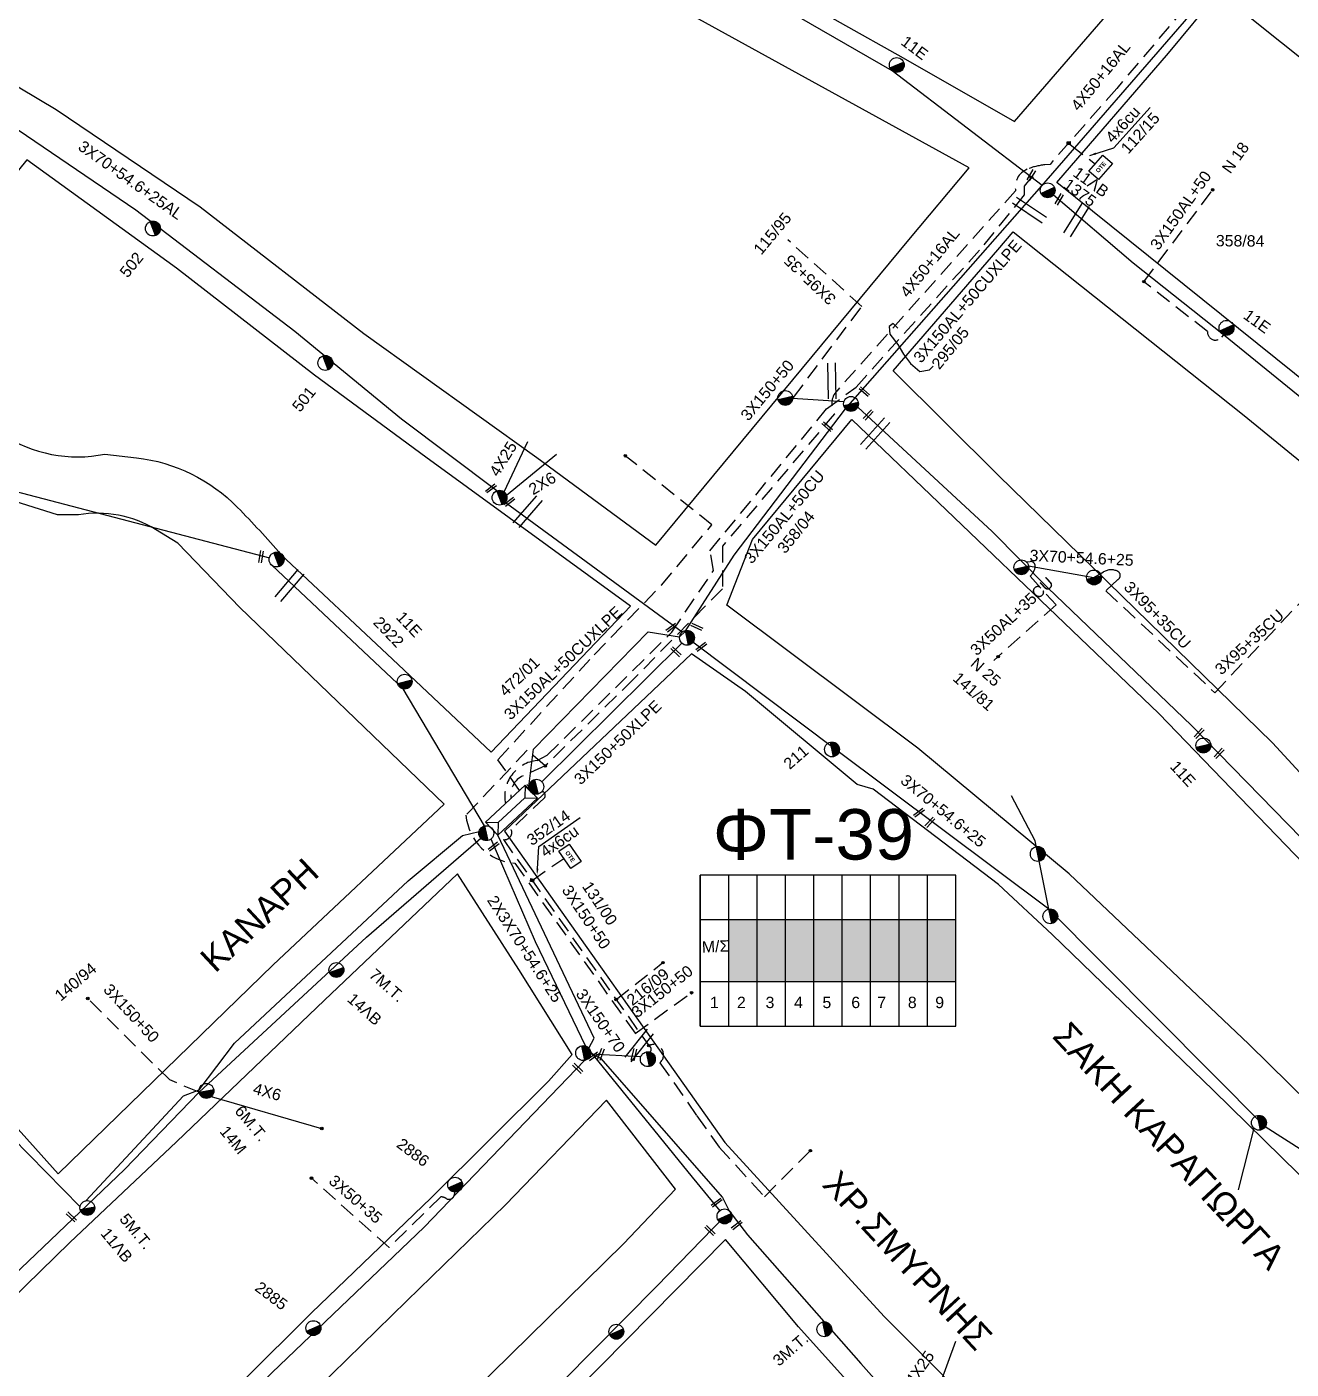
# Model space of a CAD drawing. Header units: millimetres. Extents: x 408 to 3042, y 742 to 1820.
# Drawn here: x 1095.6 to 1296, y 936.1 to 1148.9 of the extents above; entities that cross this region are included whole.
import ezdxf
from ezdxf import colors
from ezdxf.entities.mleader import LeaderData, LeaderLine
from ezdxf.enums import TextEntityAlignment as Align
from ezdxf.math import Vec2, Vec3

# ---------------------------------------------------------------- set-up
doc = ezdxf.new("R2010")
doc.units = ezdxf.units.MM
doc.linetypes.add('DASHED', pattern=[19.05, 12.7, -6.35])
for name, color, linetype in [('Pillar OTE', 7, 'Continuous'), ('Άγνωστα', 7, 'Continuous'), ('Ασφαλειοκιβώτια Χ.Τ 9 αναχωρήσεων', 7, 'Continuous'), ('Γυμνά εναέρια ΧΤ  4Χ50+16 AL', 7, 'Continuous'), ('Γυμνά εναέρια ΧΤ και ΦΟΠ (3Φ)   4x50+16AL', 7, 'Continuous'), ('Επιγραφές - Σχήματα', 7, 'Continuous'), ('Καλώδια ΧΤ   3x150AL+50CU', 7, 'DASHED'), ('Καλώδια ΧΤ   3x95+35 CU', 7, 'DASHED'), ('Μηχανική τομή', 7, 'Continuous'), ('Στύλος ΦΜ', 7, 'Continuous'), ('Στύλος ΦΜ @ 1', 7, 'Continuous'), ('Συνδέσεις', 7, 'Continuous'), ('Συνεστραμμένα ΧΤ   3x70+54.6+25 AL', 7, 'SYN_LINE'), ('Συνεστραμμένα ΧΤ   4x120+25 AL', 7, 'SYN_LINE'), ('Τομή', 7, 'Continuous'), ('Υποσταθμός εναέριος 2 στύλων', 7, 'Continuous'), ('Υποσταθμός πόλεως', 7, 'Continuous'), ('Υπόβαθρο ΔΕΗ', 7, 'Continuous'), ('Υπόγεια καλώδια Παροχών ΧΤ   4x25', 7, 'DASHED'), ('Υπόγεια καλώδια Παροχών ΧΤ   4x50AL', 7, 'DASHED'), ('Υπόγεια καλώδια Παροχών ΧΤ   4x6', 7, 'DASHED')]:
    doc.layers.add(name, color=color, linetype=linetype)
doc.styles.add('arial', font='arial.ttf')
doc.styles.get("Standard").update_dxf_attribs({"font": 'arial.ttf'})
doc.linetypes.add('SYN_LINE', pattern='A,0.5,-0.0001,["/\\/\\/\\/",Standard,S=0.1,R=0,X=0,Y=-0.05],-0.25', length=0.7501)
doc.dimstyles.new('ISO-25', dxfattribs={"dimtxt": 2.5, "dimasz": 2.5, "dimexe": 1.25, "dimexo": 0.625, "dimtad": 1, "dimtxsty": 'Standard', "dimcen": 2.5, "dimadec": 0, "dimazin": 0, "dimtfac": 1, "dimtmove": 0, "dimatfit": 3, "dimfxl": 1, "dimarcsym": 0})

# ---------------------------------------------------------------- blocks, each defined once
blk = doc.blocks.new('ΤΟΜΗ')
at = {"layer": 'Τομή', "ltscale": 40}
for p, q in [((-5.68, 0), (5.68, 0)), ((5.68, -2.33), (-5.68, -2.33))]:
    blk.add_line(p, q, dxfattribs=at)
blk = doc.blocks.new('ΜΗΧΑΝΙΚΗ ΤΟΜΗ')
at = {"layer": 'Μηχανική τομή', "ltscale": 40}
for p, q in [((-1.89, 0.78), (1.89, 0.78)), ((1.89, 0), (-1.89, 0))]:
    blk.add_line(p, q, dxfattribs=at)
blk = doc.blocks.new('ΥΠΑΡΧΩΝ ΤΣΙΜΕΝΤΕΝΙΟΣ ΣΤΥΛΟΣ')
at = {"layer": 'Στύλος ΦΜ'}
blk.add_hatch(color=7, dxfattribs=at).paths.add_polyline_path([(-1.29, -2.28, 0.574793), (2.62, 0, 0.268822), (1.3, 2.27)])
at = {"layer": 'Στύλος ΦΜ', "color": 7}
blk.add_line((-1.29, -2.28), (1.3, 2.27), dxfattribs=at)
blk.add_circle((0, 0), 2.62, dxfattribs=at)
at = {"layer": 'Στύλος ΦΜ', "flags": 4}
for tag, p in [('ΑΡΙΘΜΟΣ', (-4.68, 8.05)), ('ΤΥΠΟΣ', (-4.91, 3.03))]:
    blk.add_attdef(tag, p, '', height=4, dxfattribs=at)
blk = doc.blocks.new('ΥΠΟΣΤΑΘΜΟΣ ΕΝΑΕΡΙΟΣ ΕΠΙ 2 ΣΤΥΛΩΝ')
at = {"layer": 'Υποσταθμός εναέριος 2 στύλων', "linetype": 'Continuous'}
for points in [[(-11.97, -2.11, 0.574793), (-8.45, -0.07, 0.268822), (-9.64, 1.98)], [(9.68, -2.15, 0.574793), (13.19, -0.1, 0.268822), (12.01, 1.95)]]:
    blk.add_hatch(color=256, dxfattribs=at).paths.add_polyline_path(points)
for p, q in [((-11.97, -2.11), (-9.64, 1.98)), ((9.68, -2.15), (12.01, 1.95))]:
    blk.add_line(p, q, dxfattribs=at)
for centre in [(-10.81, -0.07), (10.84, -0.1)]:
    blk.add_circle(centre, 2.36, dxfattribs=at)
at = {"layer": 'Υποσταθμός πόλεως', "linetype": 'Continuous', "ltscale": 40}
blk.add_lwpolyline([(-8.57, 2.82), (8.57, 2.82), (8.57, -2.82), (-8.57, -2.82)], close=True, dxfattribs=at)
for points in [[(-5.75, 0), (-8.57, 2.82)], [(-8.57, -2.82), (-5.75, 0)], [(-5.75, 0), (5.75, 0)], [(5.75, 0), (8.57, 2.82)], [(8.57, -2.82), (5.75, 0)]]:
    blk.add_lwpolyline(points, dxfattribs=at)
at = {"layer": 'Υποσταθμός εναέριος 2 στύλων', "ltscale": 40, "flags": 1}
for tag, p in [('ΜΕΤΑΣΧΗΜΑΤΙΣΜΟΣ', (14.09, 2.51)), ('ΙΣΧΥΣ', (14.07, -0.28)), ('ΑΡΙΘΜΟΣ', (14.19, -3))]:
    blk.add_attdef(tag, p, '', height=1.8, dxfattribs=at)
blk = doc.blocks.new('ΑΣΦΑΛΕΙΟΚΙΒΩΤΙΟ ΥΠΟΣΤΑΘΜΟΥ 9 ΑΝΑΧΩΡΗΣΕΩΝ')
at = {"layer": 'Ασφαλειοκιβώτια Χ.Τ 9 αναχωρήσεων', "ltscale": 40}
for p, q in [((-23.8, 40.36), (24.02, 40.36)), ((-9.72, 40.36), (-9.72, -40.64)), ((9.94, 40.36), (9.94, -40.64)), ((-23.8, 31.36), (24.02, 31.36)), ((-23.8, 22.36), (24.02, 22.36)), ((-23.8, 13.36), (24.02, 13.36)), ((-23.8, 4.36), (24.02, 4.36)), ((-23.8, -4.64), (24.02, -4.64)), ((-23.8, -13.64), (24.02, -13.64)), ((-23.8, -22.64), (24.02, -22.64)), ((-23.8, -31.64), (24.02, -31.64))]:
    blk.add_line(p, q, dxfattribs=at)
at = {"layer": 'Ασφαλειοκιβώτια Χ.Τ 9 αναχωρήσεων'}
blk.add_lwpolyline([(-23.8, -40.64), (24.02, -40.64), (24.02, 40.36), (-23.8, 40.36)], close=True, dxfattribs=at)
for s, p in [('1', (-18.12, 37.3)), ('2', (-18.12, 28.73)), ('3', (-18.12, 19.66)), ('4', (-18.12, 10.64)), ('5', (-18.12, 1.63)), ('6', (-18.12, -7.51)), ('7', (-18.12, -15.75)), ('8', (-18.12, -25.44)), ('9', (-18.12, -34.13))]:
    blk.add_text(s, height=3.6, rotation=270, dxfattribs=at).set_placement(p)
at = {"layer": 'Ασφαλειοκιβώτια Χ.Τ 9 αναχωρήσεων', "ltscale": 40}
for tag, height, p in [('ΟΝΟΜΑ', 5, (-0.16, 44.31)), ('ΚΕΙΜΕΝΟ 1', 2, (17.06, 35.59)), ('ΚΕΙΜΕΝΟ 2', 2, (17.06, 26.88)), ('ΚΕΙΜΕΝΟ 3', 2, (17.06, 17.69)), ('ΚΕΙΜΕΝΟ 4', 2, (17.06, 8.71)), ('ΚΕΙΜΕΝΟ 5', 2, (17.06, -0.13)), ('ΚΕΙΜΕΝΟ 6', 2, (17.06, -9.05)), ('ΚΕΙΜΕΝΟ 7', 2, (17.06, -18.13)), ('ΚΕΙΜΕΝΟ 8', 2, (17.06, -26.85)), ('ΚΕΙΜΕΝΟ 9', 2, (17.06, -35.99)), ('ΣΧ', 2, (-0.1, -42.64))]:
    blk.add_attdef(tag, text='', height=height, dxfattribs=at).set_placement(p, align=Align.MIDDLE_CENTER)
blk = doc.blocks.new('_ΣΥΝΔΕΣΗ')
at = {"layer": 'Συνδέσεις', "linetype": 'SYN_LINE', "ltscale": 40}
blk.add_hatch(color=256, dxfattribs=at).paths.add_polyline_path([(0.5, -0.01, 1), (-0.5, -0.01, 1)])
at = {"layer": 'Συνδέσεις'}
blk.add_circle((0, -0.01), 0.5, dxfattribs=at)
blk = doc.blocks.new('PILLAR ΟΤΕ')
at = {"layer": 'Pillar OTE', "ltscale": 40}
blk.add_lwpolyline([(-3.31, 2.02), (3.39, 2.02), (3.39, -1.99), (-3.31, -1.99)], close=True, dxfattribs=at)
at = {"layer": 'Pillar OTE', "insert": (-1.81, 0.71), "char_height": 1.3575, "width": 109.961, "attachment_point": 1}
blk.add_mtext('{\\fArial|b1|i0|c161|p34;OTE}', dxfattribs=at)
blk = doc.blocks.new('TSONTA XT1')
at = {"ltscale": 40}
h = blk.add_hatch(color=256, dxfattribs=at)
h.dxf.hatch_style = 1
h.paths.add_polyline_path([(595.96, 2487.66), (597.07, 2488.77), (595.96, 2489.87), (594.85, 2488.77)])
blk.add_lwpolyline([(594.85, 2488.77), (595.96, 2489.87), (597.07, 2488.77), (595.96, 2487.66)], close=True, dxfattribs=at)

msp = doc.modelspace()

# ---------------------------------------------------------------- hatches: boundary and pattern name
at = {"layer": 'Ασφαλειοκιβώτια Χ.Τ 9 αναχωρήσεων', "ltscale": 40}
for color, points in [(2, [(1211.33, 1007.39), (1206.83, 1007.39), (1206.83, 997.57), (1211.33, 997.57)]), (173, [(1215.83, 1007.39), (1211.33, 1007.39), (1211.33, 997.57), (1215.83, 997.57)]), (6, [(1220.33, 1007.39), (1215.83, 1007.39), (1215.83, 997.57), (1220.33, 997.57)]), (27, [(1220.33, 997.57), (1224.83, 997.57), (1224.83, 1007.39), (1220.33, 1007.39)]), (85, [(1229.33, 1007.39), (1224.83, 1007.39), (1224.83, 997.57), (1229.33, 997.57)]), (151, [(1233.83, 1007.39), (1229.33, 1007.39), (1229.33, 997.57), (1233.83, 997.57)]), (62, [(1238.33, 1007.39), (1233.83, 1007.39), (1233.83, 997.57), (1238.33, 997.57)]), (30, [(1242.83, 1007.39), (1238.33, 1007.39), (1238.33, 997.57), (1242.83, 997.57)])]:
    msp.add_hatch(color=color, dxfattribs=at).paths.add_polyline_path(points)

# ---------------------------------------------------------------- linework, layer by layer
at = {"layer": 'Άγνωστα', "color": 2, "linetype": 'DASHED', "ltscale": 0.2}
for points in [[(1286.53, 1160.63), (1268.34, 1139.19), (1257.77, 1127.14), (1256.92, 1127.06, 0.076168), (1254.12, 1126.36, 0.355659), (1252.31, 1122.95), (1223.95, 1091.2, 0.323937), (1223.58, 1087.56), (1205.83, 1066.58), (1205.83, 1059.84), (1191.74, 1045.52), (1177.76, 1031.76), (1174.25, 1030.2, 0.347027), (1172.34, 1026.6, 0.833066)], [(1177.76, 1031.76), (1174.91, 1034.25), (1165.19, 1023.94, 0.366127), (1172.93, 1016.33), (1192.01, 989.35), (1200.95, 995.8)]]:
    msp.add_lwpolyline(points, format="xyb", dxfattribs=at)
at = {"layer": 'Άγνωστα', "color": 151, "linetype": 'DASHED', "ltscale": 0.2}
msp.add_lwpolyline([(1285.28, 1100.13), (1284.96, 1099.74, -0.736467), (1282.73, 1100.64), (1272.65, 1108.53), (1283.54, 1123.1)], format="xyb", dxfattribs=at)
at = {"layer": 'Άγνωστα', "color": 27, "linetype": 'DASHED', "ltscale": 0.2}
msp.add_lwpolyline([(1217.09, 1090.17), (1227.94, 1104.62), (1216.22, 1115.16)], dxfattribs=at)
at = {"layer": 'Άγνωστα', "color": 27}
msp.add_lwpolyline([(1225.1, 1089.51), (1216.97, 1090.03), (1217.09, 1090.17)], dxfattribs=at)
at = {"layer": 'Άγνωστα', "color": 30}
msp.add_lwpolyline([(1199.44, 1052.96), (1171.42, 1073.55)], dxfattribs=at)
at = {"layer": 'Άγνωστα', "color": 6, "linetype": 'DASHED', "ltscale": 0.2}
for points in [[(1254.02, 1064.1), (1254.6, 1064.17, -0.512168), (1255.42, 1063.27, -0.148559), (1254.62, 1061.83), (1258.72, 1057.28), (1248.88, 1048.49)], [(1163.39, 964.19), (1163.38, 963.9, -0.565462), (1162.08, 963.16, 0.08994), (1161.21, 963.46), (1153, 955.38), (1140.71, 966.39)]]:
    msp.add_lwpolyline(points, format="xyb", dxfattribs=at)
at = {"layer": 'Άγνωστα', "color": 6}
for points in [[(1254.37, 1063.5), (1264.73, 1061.64)], [(1184.66, 987), (1185.49, 988.57), (1170.23, 1020.8)], [(1206.79, 961.45), (1206.88, 961.27), (1209.82, 957.41), (1227.79, 937), (1236.64, 927.03)]]:
    msp.add_lwpolyline(points, dxfattribs=at)
at = {"layer": 'Άγνωστα', "color": 30, "linetype": 'DASHED', "ltscale": 0.2}
for points in [[(1177.28, 1027.73, -0.473635), (1177.68, 1026.75), (1172.35, 1021.69, -0.599275), (1171.12, 1020.08), (1171.12, 1020.08), (1194.16, 987.42, -0.50608), (1194.39, 986.37)], [(1194.16, 987.42, -0.872459), (1195.94, 984.69), (1201.81, 976.27), (1205.32, 971.31), (1212.52, 963.46), (1219.91, 970.9)]]:
    msp.add_lwpolyline(points, format="xyb", dxfattribs=at)
at = {"layer": 'Άγνωστα', "color": 151}
for points in [[(1169.15, 1020.18), (1176.18, 1003.9), (1184.15, 987.35), (1184.65, 986.73)], [(1114.01, 869.42), (1135.58, 891.11), (1162.17, 916.13), (1180.52, 934.21), (1195.43, 949.27), (1206.17, 960.33)]]:
    msp.add_lwpolyline(points, dxfattribs=at)
at = {"layer": 'Άγνωστα', "color": 30, "linetype": 'DASHED', "ltscale": 0.2}
msp.add_lwpolyline([(1189, 994.73), (1196.41, 1000.57)], dxfattribs=at)
at = {"layer": 'Άγνωστα', "color": 62, "linetype": 'DASHED', "ltscale": 0.2}
msp.add_lwpolyline([(1122.89, 980.02), (1118.23, 981.97), (1105.22, 994.89)], dxfattribs=at)
at = {"layer": 'Γυμνά εναέρια ΧΤ  4Χ50+16 AL', "color": 27, "linetype": 'Continuous', "ltscale": 20}
msp.add_lwpolyline([(1199.92, 1053.06), (1207.72, 1065.17), (1207.72, 1065.17), (1225.36, 1088.36), (1225.36, 1088.36), (1256.45, 1123.71), (1279.75, 1150.59), (1287.6, 1159.52)], dxfattribs=at)
at = {"layer": 'Γυμνά εναέρια ΧΤ και ΦΟΠ (3Φ)   4x50+16AL', "color": 85, "ltscale": 40}
msp.add_lwpolyline([(1256.51, 1123.79), (1232.77, 1141.96), (1201.25, 1160.15), (1170.48, 1176.05)], dxfattribs=at)
at = {"layer": 'Γυμνά εναέρια ΧΤ και ΦΟΠ (3Φ)   4x50+16AL', "color": 173, "ltscale": 40}
msp.add_lwpolyline([(1042.87, 1026.94), (1065.38, 1002.79), (1087.84, 978.32), (1104.02, 961.85)], dxfattribs=at)
at = {"layer": 'Επιγραφές - Σχήματα', "linetype": 'Continuous', "ltscale": 20}
msp.add_lwpolyline([(1233.66, 1101.16), (1232.92, 1101.89), (1232.26, 1101.45), (1232.4, 1100.2), (1233.66, 1098.59), (1234.54, 1097.04), (1235.64, 1095.57), (1237.11, 1094.32), (1238.66, 1094.54), (1239.25, 1095.13)], dxfattribs=at)
at = {"layer": 'Καλώδια ΧΤ   3x150AL+50CU', "color": 62, "ltscale": 0.2}
msp.add_lwpolyline([(1171.45, 1025.78, -0.442473), (1176.47, 1032.63), (1178.06, 1033.45), (1197.82, 1052.98), (1204.42, 1062.72), (1203.86, 1065.89), (1222.36, 1088.36), (1227.02, 1091.84), (1247.34, 1114.38), (1253.74, 1122.32), (1253.74, 1123.66), (1254.83, 1125.08)], format="xyb", dxfattribs=at)
at = {"layer": 'Καλώδια ΧΤ   3x150AL+50CU', "color": 27, "ltscale": 0.2}
msp.add_lwpolyline([(1173.7, 1027.87), (1170.25, 1032.73), (1185.53, 1049.4), (1196.17, 1060.43), (1204.18, 1070.01), (1190.44, 1080.93)], dxfattribs=at)
at = {"layer": 'Καλώδια ΧΤ   3x95+35 CU', "color": 6, "ltscale": 0.2}
msp.add_lwpolyline([(1264.73, 1061.64), (1266.26, 1062.53, -0.253654), (1268.5, 1062.61, -0.618103), (1268.5, 1061.31), (1266.63, 1059.52), (1283.88, 1043.37)], format="xyb", dxfattribs=at)
msp.add_lwpolyline([(1283.88, 1043.37), (1298.94, 1059.27)], dxfattribs=at)
at = {"layer": 'Συνεστραμμένα ΧΤ   3x70+54.6+25 AL', "color": 6, "ltscale": 20}
msp.add_lwpolyline([(1170.08, 1075.39), (1154.95, 1086.73), (1138.07, 1100.64), (1112.87, 1119.88), (1087.4, 1137.16), (1053.33, 1155.68), (1046.05, 1158.39), (1041.77, 1160.5)], dxfattribs=at)
at = {"layer": 'Συνεστραμμένα ΧΤ   3x70+54.6+25 AL', "color": 6, "linetype": 'SYN_LINE', "ltscale": 20}
for points in [[(1338.34, 983.77), (1308.5, 1009.16), (1280.21, 1038.19), (1257.41, 1060.01), (1248.6, 1068.95), (1227.28, 1088.64)], [(1185.16, 986.12), (1186.5, 985.42), (1205.84, 963.35), (1206.79, 961.45)], [(1093.27, 895.06), (1134.48, 935.57), (1158.54, 958.64), (1184, 985.08), (1184, 985.08)]]:
    msp.add_lwpolyline(points, dxfattribs=at)
at = {"layer": 'Συνεστραμμένα ΧΤ   3x70+54.6+25 AL', "color": 6, "linetype": 'SYN_LINE', "ltscale": 10}
for points in [[(1171.25, 1075.21), (1175.02, 1083.2)], [(1171.61, 1074.71), (1179.55, 1081.2)], [(1184.94, 986.13), (1192.91, 985.67)]]:
    msp.add_lwpolyline(points, dxfattribs=at)
at = {"layer": 'Συνεστραμμένα ΧΤ   3x70+54.6+25 AL', "color": 1, "linetype": 'SYN_LINE', "ltscale": 20}
msp.add_lwpolyline([(1059.52, 1053.72), (1091.44, 1075.91), (1134.03, 1064.78)], dxfattribs=at)
at = {"layer": 'Συνεστραμμένα ΧΤ   3x70+54.6+25 AL', "color": 154, "linetype": 'SYN_LINE', "ltscale": 20}
msp.add_lwpolyline([(1168.14, 1022.24), (1155.22, 1043.97), (1134.43, 1063.57)], dxfattribs=at)
at = {"layer": 'Συνεστραμμένα ΧΤ   3x70+54.6+25 AL', "color": 27, "linetype": 'SYN_LINE', "ltscale": 20}
msp.add_lwpolyline([(1175.17, 1028.48), (1175.92, 1034.41), (1194.08, 1053.02), (1199.05, 1052.25), (1199.92, 1053.06)], dxfattribs=at)
at = {"layer": 'Συνεστραμμένα ΧΤ   3x70+54.6+25 AL', "color": 30, "linetype": 'SYN_LINE', "ltscale": 20}
for points in [[(1177.22, 1029.24), (1199.38, 1051.24)], [(1336.22, 930.56), (1318.88, 957.32), (1291.87, 974.54), (1257.58, 1009.06), (1223.76, 1034.38), (1201.16, 1051.36)]]:
    msp.add_lwpolyline(points, dxfattribs=at)
at = {"layer": 'Συνεστραμμένα ΧΤ   3x70+54.6+25 AL', "color": 30, "linetype": 'SYN_LINE', "ltscale": 10}
msp.add_lwpolyline([(1257.58, 1009.06), (1255.42, 1019.86), (1251.66, 1027.04)], dxfattribs=at)
at = {"layer": 'Συνεστραμμένα ΧΤ   3x70+54.6+25 AL', "color": 62, "linetype": 'SYN_LINE', "ltscale": 20}
for points in [[(1065.73, 925.4), (1089.91, 947.62), (1111.09, 967.77), (1122.89, 980.02), (1149.42, 1004.6), (1167.55, 1020.29)], [(1124.81, 979.33), (1142.31, 974.28)]]:
    msp.add_lwpolyline(points, dxfattribs=at)
at = {"layer": 'Συνεστραμμένα ΧΤ   3x70+54.6+25 AL', "color": 173, "linetype": 'SYN_LINE', "ltscale": 20}
msp.add_lwpolyline([(1104.96, 962.82), (1120.44, 979.45), (1122.89, 980.41), (1128.49, 987.82), (1156.05, 1013.55), (1164.64, 1020.74), (1167.26, 1021.35)], dxfattribs=at)
at = {"layer": 'Συνεστραμμένα ΧΤ   3x70+54.6+25 AL', "color": 151, "linetype": 'SYN_LINE', "ltscale": 20}
msp.add_lwpolyline([(1184.65, 986.73), (1201.03, 966.58), (1205.42, 961.24)], dxfattribs=at)
at = {"layer": 'Συνεστραμμένα ΧΤ   3x70+54.6+25 AL', "color": 30, "linetype": 'SYN_LINE', "ltscale": 12}
msp.add_lwpolyline([(1290.05, 974.33), (1287.6, 964.57)], dxfattribs=at)
at = {"layer": 'Συνεστραμμένα ΧΤ   3x70+54.6+25 AL', "color": 62, "linetype": 'SYN_LINE', "ltscale": 15}
msp.add_lwpolyline([(1237.76, 926.65), (1242.83, 940.54)], dxfattribs=at)
at = {"layer": 'Συνεστραμμένα ΧΤ   4x120+25 AL', "color": 151, "linetype": 'SYN_LINE', "ltscale": 20}
msp.add_lwpolyline([(1398.11, 999.38), (1392.54, 1004.39), (1371.3, 1029.82), (1315.13, 1075.86), (1285.28, 1100.13), (1270.95, 1111.5), (1258.3, 1122.26)], dxfattribs=at)
at = {"layer": 'Υπόβαθρο ΔΕΗ'}
for points in [[(1252.11, 1133.95), (1275.46, 1160.87), (1236.41, 1183.37), (1179.88, 1214.72), (1151.92, 1230.05), (1120.55, 1248.58), (1099.19, 1219.32), (1146.98, 1192.49), (1204.53, 1160.9), (1234.49, 1144.04), (1252.11, 1133.95)], [(1244.94, 1126.59), (1169.8, 1167.98), (1093.3, 1211.29), (1057.41, 1161.42), (1100.25, 1135.86), (1123.04, 1120.43), (1149, 1100.33), (1176.43, 1080.68), (1195.28, 1066.77), (1235.37, 1115.15), (1244.94, 1126.59)], [(1258.82, 1124.29), (1276.57, 1144.78), (1284.53, 1154.44), (1334.44, 1114.54), (1394.71, 1067.05), (1423.5, 1043.05), (1397.49, 1009.76), (1369.41, 1034.31), (1313.74, 1080.14), (1258.82, 1124.29)], [(1267.87, 1129.76), (1273.66, 1136.13)], [(1232.92, 1094.42), (1249.52, 1113.59), (1251.91, 1116.43), (1288.53, 1087.31), (1341.86, 1043.77), (1368.89, 1021.46), (1391.21, 1002.06), (1365.86, 969.66), (1330.35, 997.49), (1312.81, 1013.99), (1293.02, 1035.42), (1249.53, 1077.86), (1232.92, 1094.42)], [(1342.57, 936.21), (1324.41, 954.14), (1311.45, 965.81), (1289.28, 987.63), (1260.8, 1014.63), (1236.84, 1034.57), (1206.53, 1057.27), (1210.6, 1067.68), (1226.33, 1086.7), (1274.99, 1040.07), (1302.28, 1011.78), (1306.64, 1007.04), (1322.62, 993.09), (1338.33, 980.83), (1358.23, 965.33), (1364.31, 960.38), (1342.57, 936.21)], [(1095.88, 900.51), (1119.14, 923.61), (1140.7, 945.02), (1159.7, 963.26), (1178.27, 981.8), (1182, 986.01), (1173.57, 999.47), (1163.86, 1014.65), (1142.78, 994.6), (1119.3, 972.15), (1102.42, 956.2), (1088.34, 942.5), (1083.4, 937.65), (1082.13, 937.38), (1073.36, 928.49), (1095.88, 900.51), (1095.88, 900.51), (1095.88, 900.51)], [(1101.36, 893.42), (1112.19, 880.49), (1137.74, 905.09), (1169.28, 935.48), (1190.16, 955.99), (1198.38, 964.67), (1187.45, 978.74), (1171.45, 962.19), (1155.82, 946.96), (1127.27, 919.03), (1110, 902.21), (1101.36, 893.42)], [(1233.51, 925.5), (1217.9, 942.85), (1206.31, 956.68), (1178.76, 928.74), (1158.38, 908.77), (1136.66, 888.54), (1119.45, 871.86), (1143.99, 843.12), (1190.22, 882.83), (1229.54, 921.64), (1233.51, 925.5)]]:
    msp.add_lwpolyline(points, dxfattribs=at)
for points in [[(1169.17, 1033.93), (1191.26, 1057.11), (1158.82, 1080.7), (1141.2, 1093.73), (1119.31, 1110.67), (1095.57, 1127.88), (1071.85, 1098.48), (1085.61, 1089.3), (1086.5, 1087.88), (1091.71, 1084.38, 0.201497), (1107.94, 1081.2), (1112.96, 1080.62, -0.17151), (1129, 1072.74, -0.015537), (1135.87, 1065.28), (1153.53, 1048.67), (1169.17, 1033.93)], [(1100.57, 967.1), (1134.62, 1000.23), (1161.75, 1025.69), (1129.36, 1056.87), (1119.53, 1067.1), (1115.97, 1069.26, 0.181788), (1103.8, 1071.57), (1100.42, 1071.57), (1091.89, 1074.25), (1058.92, 1041.35), (1043.86, 1027.44), (1073.54, 997.15), (1096.97, 971.08), (1100.57, 967.1)], [(1295.34, 883.06), (1330.81, 922.77), (1336.16, 928.84), (1315.99, 948.58), (1283.62, 980.35), (1258.08, 1005.03), (1249.61, 1012.97), (1229.75, 1028.08), (1227.21, 1028.81), (1209.51, 1043.58), (1200.92, 1049.53), (1171.29, 1021.4), (1206.21, 972.03), (1206.21, 972.03), (1231.46, 944.48), (1269.1, 906.71), (1293.27, 884.23), (1294.72, 882.95, 0.487375), (1295.34, 883.06, -0.398431)]]:
    msp.add_lwpolyline(points, format="xyb", dxfattribs=at)
at = {"layer": 'Υπόγεια καλώδια Παροχών ΧΤ   4x6', "color": 2, "linetype": 'DASHED', "ltscale": 0.2}
msp.add_lwpolyline([(1260.98, 1130.28), (1264.99, 1127.18)], dxfattribs=at)
at = {"layer": 'Υπόγεια καλώδια Παροχών ΧΤ   4x6', "color": 30, "linetype": 'DASHED', "ltscale": 0.2}
msp.add_lwpolyline([(1175.68, 1013.62), (1180.68, 1017.1)], dxfattribs=at)

# ---------------------------------------------------------------- block references
at = {"layer": 'Pillar OTE', "xscale": 0.5, "yscale": 0.5, "zscale": 0.5}
for p, rotation in [((1265.79, 1126.63), 49.11164894336576), ((1181.66, 1017.44), 305)]:
    msp.add_blockref('PILLAR ΟΤΕ', p, dxfattribs=dict(at, rotation=rotation))
at = {"layer": 'Ασφαλειοκιβώτια Χ.Τ 9 αναχωρήσεων', "xscale": 0.5, "yscale": 0.5, "zscale": 0.5, "rotation": 90}
msp.add_blockref('ΑΣΦΑΛΕΙΟΚΙΒΩΤΙΟ ΥΠΟΣΤΑΘΜΟΥ 9 ΑΝΑΧΩΡΗΣΕΩΝ', (1222.51, 1002.42), dxfattribs=at)
at = {"layer": 'Μηχανική τομή'}
for p, xscale, yscale, zscale, rotation in [((1254.63, 1125.52), 0.4999999999999998, 0.4999999999999998, 0.4999999999999998, 238.7933027800566), ((1259.05, 1121.69), 0.4999999999999998, 0.4999999999999998, 0.4999999999999998, 238.7933027800566), ((1228.46, 1091.23), 0.4999999999999998, 0.4999999999999998, 0.4999999999999998, 138.9885943742927), ((1228.82, 1087.52), 0.4999999999999999, 0.4999999999999999, 0.4999999999999999, 226.279665520456), ((1222.55, 1085.71), 0.4999999999999998, 0.4999999999999998, 0.4999999999999998, 138.9885943742927), ((1169.02, 1075.92), 0.5, 0.5, 0.5, 217.0815828825905), ((1171.96, 1073.79), 0.5, 0.5, 0.5, 217.0815828825905), ((1132.5, 1064.96), 0.4999999999999999, 0.4999999999999999, 0.4999999999999999, 259.9850068115292), ((1197.63, 1053.85), 0.5, 0.5, 0.5, 217.0815828825905), ((1201.71, 1053.63), 0.4999999999999999, 0.4999999999999999, 0.4999999999999999, 335.5293394930489), ((1198.36, 1049.73), 0.4999999999999999, 0.4999999999999999, 0.4999999999999999, 316.0589841585902), ((1202.38, 1050.79), 0.5, 0.5, 0.5, 217.0815828825905), ((1281.25, 1037.06), 0.4999999999999999, 0.4999999999999999, 0.4999999999999999, 226.279665520456), ((1284.42, 1033.9), 0.4999999999999999, 0.4999999999999999, 0.4999999999999999, 226.279665520456), ((1175.23, 1027.9), 0.4999999999999999, 0.4999999999999999, 0.4999999999999999, 316.0589841585902), ((1236.87, 1024.5), 0.5, 0.5, 0.5, 217.0815828825905), ((1238.59, 1022.95), 0.4999999999999999, 0.4999999999999999, 0.4999999999999999, 226.279665520456), ((1169.46, 1019.15), 0.5, 0.5, 0.5, 217.0815828825905), ((1185.31, 985.87), 0.5, 0.5, 0.5, 217.0815828825905), ((1186.39, 986.1), 0.5, 0.5, 0.5, 249.1357683128025), ((1191.61, 986.03), 0.5, 0.5, 0.5, 256.8566161331129), ((1182.76, 983.67), 0.4999999999999999, 0.4999999999999999, 0.4999999999999999, 316.0589841585902), ((1204.81, 962.68), 0.5, 0.5, 0.5, 217.0815828825905), ((1102.49, 960.11), 0.4999999999999999, 0.4999999999999999, 0.4999999999999999, 316.0589841585902), ((1203.73, 957.95), 0.4999999999999999, 0.4999999999999999, 0.4999999999999999, 316.0589841585902), ((1208, 959.1), 0.5, 0.5, 0.5, 217.0815828825905)]:
    msp.add_blockref('ΜΗΧΑΝΙΚΗ ΤΟΜΗ', p, dxfattribs=dict(at, xscale=xscale, yscale=yscale, zscale=zscale, rotation=rotation))
at = {"layer": 'Στύλος ΦΜ @ 1', "ltscale": 40}
ref = msp.add_blockref('ΥΠΑΡΧΩΝ ΤΣΙΜΕΝΤΕΝΙΟΣ ΣΤΥΛΟΣ', (1233.48, 1142.9), dxfattribs=dict(at, xscale=0.449999999999818, yscale=0.449999999999818, zscale=0.449999999999818, rotation=323.1742690424174))
ref.add_attrib('ΤΥΠΟΣ', '11E', (1233.98, 1146.25), dxfattribs={"layer": 'Στύλος ΦΜ', "height": 1.8, "rotation": 323.1743, "flags": 4})
ref = msp.add_blockref('ΥΠΑΡΧΩΝ ΤΣΙΜΕΝΤΕΝΙΟΣ ΣΤΥΛΟΣ', (1257.4, 1123.02), dxfattribs=dict(at, xscale=0.449999999999818, yscale=0.449999999999818, zscale=0.449999999999818, rotation=324.1527024914421))
ref.add_attrib('ΤΥΠΟΣ', '11ΛΒ', (1261.24, 1125.41), dxfattribs={"layer": 'Στύλος ΦΜ', "height": 1.8, "rotation": 324.1527, "flags": 4})
ref.add_attrib('ΑΡΙΘΜΟΣ', '1375', (1259.72, 1123.57), dxfattribs={"layer": 'Στύλος ΦΜ', "height": 1.8, "rotation": 324.1527, "flags": 4})
ref = msp.add_blockref('ΥΠΑΡΧΩΝ ΤΣΙΜΕΝΤΕΝΙΟΣ ΣΤΥΛΟΣ', (1115.57, 1116.97), dxfattribs=dict(at, xscale=0.449999999999818, yscale=0.449999999999818, zscale=0.449999999999818, rotation=51.05471948774849))
ref.add_attrib('ΤΥΠΟΣ', '502', (1111.55, 1109.03), dxfattribs={"layer": 'Στύλος ΦΜ', "height": 1.8, "rotation": 51.0547, "flags": 4})
ref = msp.add_blockref('ΥΠΑΡΧΩΝ ΤΣΙΜΕΝΤΕΝΙΟΣ ΣΤΥΛΟΣ', (1285.74, 1101.22), dxfattribs=dict(at, xscale=0.449999999999818, yscale=0.449999999999818, zscale=0.449999999999818, rotation=324.1527024914421))
ref.add_attrib('ΤΥΠΟΣ', '11E', (1288.25, 1102.83), dxfattribs={"layer": 'Στύλος ΦΜ', "height": 1.8, "rotation": 324.1527, "flags": 4})
ref = msp.add_blockref('ΥΠΑΡΧΩΝ ΤΣΙΜΕΝΤΕΝΙΟΣ ΣΤΥΛΟΣ', (1142.91, 1095.66), dxfattribs=dict(at, xscale=0.449999999999818, yscale=0.449999999999818, zscale=0.449999999999818, rotation=51.05471948774849))
ref.add_attrib('ΤΥΠΟΣ', '501', (1138.88, 1087.72), dxfattribs={"layer": 'Στύλος ΦΜ', "height": 1.8, "rotation": 51.0547, "flags": 4})
for p, xscale, yscale, zscale, rotation in [((1215.8, 1090.1), 0.449999999999818, 0.449999999999818, 0.449999999999818, 312.5970163603022), ((1226.22, 1089.16), 0.449999999999818, 0.449999999999818, 0.449999999999818, 312.5970163603022), ((1170.51, 1074.29), 0.449999999999818, 0.449999999999818, 0.449999999999818, 51.05471948774849), ((1135.17, 1064.48), 0.449999999999818, 0.449999999999818, 0.449999999999818, 51.05471948774849), ((1253.22, 1063.24), 0.449999999999818, 0.449999999999818, 0.449999999999818, 312.5970163603022), ((1264.73, 1061.64), 0.449999999999818, 0.449999999999818, 0.449999999999818, 312.5970163603022), ((1200.22, 1052.07), 0.4499999999998183, 0.4499999999998183, 0.4499999999998183, 41.01183998510068), ((1255.83, 1017.81), 0.4499999999998183, 0.4499999999998183, 0.4499999999998183, 41.01183998510068), ((1257.81, 1007.91), 0.4499999999998183, 0.4499999999998183, 0.4499999999998183, 41.01183998510068), ((1183.77, 986.23), 0.4499999999998183, 0.4499999999998183, 0.4499999999998183, 41.01183998510068), ((1194.02, 985.26), 0.4499999999998183, 0.4499999999998183, 0.4499999999998183, 41.01183998510068), ((1290.88, 975.18), 0.4499999999998183, 0.4499999999998183, 0.4499999999998183, 41.01183998510068), ((1206.17, 960.33), 0.4499999999998183, 0.4499999999998183, 0.4499999999998183, 323.0229810481194), ((1189.03, 942.05), 0.4499999999998183, 0.4499999999998183, 0.4499999999998183, 323.0229810481194)]:
    msp.add_blockref('ΥΠΑΡΧΩΝ ΤΣΙΜΕΝΤΕΝΙΟΣ ΣΤΥΛΟΣ', p, dxfattribs=dict(at, xscale=xscale, yscale=yscale, zscale=zscale, rotation=rotation))
ref = msp.add_blockref('ΥΠΑΡΧΩΝ ΤΣΙΜΕΝΤΕΝΙΟΣ ΣΤΥΛΟΣ', (1155.48, 1045.12), dxfattribs=dict(at, xscale=0.449999999999818, yscale=0.449999999999818, zscale=0.449999999999818, rotation=313.7391243671373))
ref.add_attrib('ΤΥΠΟΣ', '11E', (1153.99, 1055.22), dxfattribs={"layer": 'Στύλος ΦΜ', "height": 1.8, "rotation": 313.7391, "flags": 4})
ref.add_attrib('ΑΡΙΘΜΟΣ', '2922', (1150.36, 1054.4), dxfattribs={"layer": 'Στύλος ΦΜ', "height": 1.8, "rotation": 313.7391, "flags": 4})
ref = msp.add_blockref('ΥΠΑΡΧΩΝ ΤΣΙΜΕΝΤΕΝΙΟΣ ΣΤΥΛΟΣ', (1282.08, 1035), dxfattribs=dict(at, xscale=0.449999999999818, yscale=0.449999999999818, zscale=0.449999999999818, rotation=312.5970163603022))
ref.add_attrib('ΑΡΙΘΜΟΣ', '11E', (1276.66, 1031.57), dxfattribs={"layer": 'Στύλος ΦΜ', "height": 1.8, "rotation": 312.597, "flags": 4})
ref = msp.add_blockref('ΥΠΑΡΧΩΝ ΤΣΙΜΕΝΤΕΝΙΟΣ ΣΤΥΛΟΣ', (1223.21, 1034.37), dxfattribs=dict(at, xscale=0.4499999999998183, yscale=0.4499999999998183, zscale=0.4499999999998183, rotation=41.01183998510068))
ref.add_attrib('ΤΥΠΟΣ', '211', (1216.5, 1031.09), dxfattribs={"layer": 'Στύλος ΦΜ', "height": 1.8, "rotation": 41.0118, "flags": 4})
ref = msp.add_blockref('ΥΠΑΡΧΩΝ ΤΣΙΜΕΝΤΕΝΙΟΣ ΣΤΥΛΟΣ', (1144.65, 999.4), dxfattribs=dict(at, xscale=0.4499999999998179, yscale=0.4499999999998179, zscale=0.4499999999998179, rotation=318.3458073683838))
ref.add_attrib('ΤΥΠΟΣ', '14ΛΒ', (1146.23, 994.56), dxfattribs={"layer": 'Στύλος ΦΜ', "height": 1.8, "rotation": 318.3458, "flags": 4})
ref.add_attrib('ΑΡΙΘΜΟΣ', '7M.T.', (1149.68, 998.43), dxfattribs={"layer": 'Στύλος ΦΜ', "height": 1.8, "rotation": 318.3458, "flags": 4})
ref = msp.add_blockref('ΥΠΑΡΧΩΝ ΤΣΙΜΕΝΤΕΝΙΟΣ ΣΤΥΛΟΣ', (1124.05, 980.23), dxfattribs=dict(at, xscale=0.4499999999998179, yscale=0.4499999999998179, zscale=0.4499999999998179, rotation=309.8477279634161))
ref.add_attrib('ΤΥΠΟΣ', '14M', (1126.04, 973.76), dxfattribs={"layer": 'Στύλος ΦΜ', "height": 1.8, "rotation": 309.8477, "flags": 4})
ref.add_attrib('ΑΡΙΘΜΟΣ', '6M.T.', (1128.42, 976.98), dxfattribs={"layer": 'Στύλος ΦΜ', "height": 1.8, "rotation": 309.8477, "flags": 4})
ref = msp.add_blockref('ΥΠΑΡΧΩΝ ΤΣΙΜΕΝΤΕΝΙΟΣ ΣΤΥΛΟΣ', (1163.47, 965.36), dxfattribs=dict(at, xscale=0.4499999999998183, yscale=0.4499999999998183, zscale=0.4499999999998183, rotation=323.0229810481194))
ref.add_attrib('ΑΡΙΘΜΟΣ', '2886', (1154.03, 971.46), dxfattribs={"layer": 'Στύλος ΦΜ', "height": 1.8, "rotation": 323.023, "flags": 4})
ref = msp.add_blockref('ΥΠΑΡΧΩΝ ΤΣΙΜΕΝΤΕΝΙΟΣ ΣΤΥΛΟΣ', (1105.18, 961.66), dxfattribs=dict(at, xscale=0.4499999999998179, yscale=0.4499999999998179, zscale=0.4499999999998179, rotation=309.8477279634161))
ref.add_attrib('ΤΥΠΟΣ', '11ΛΒ', (1107.17, 957.57), dxfattribs={"layer": 'Στύλος ΦΜ', "height": 1.8, "rotation": 309.8477, "flags": 4})
ref.add_attrib('ΑΡΙΘΜΟΣ', '5M.T.', (1110.16, 959.86), dxfattribs={"layer": 'Στύλος ΦΜ', "height": 1.8, "rotation": 309.8477, "flags": 4})
ref = msp.add_blockref('ΥΠΑΡΧΩΝ ΤΣΙΜΕΝΤΕΝΙΟΣ ΣΤΥΛΟΣ', (1141.01, 942.62), dxfattribs=dict(at, xscale=0.4499999999998183, yscale=0.4499999999998183, zscale=0.4499999999998183, rotation=323.0229810481194))
ref.add_attrib('ΑΡΙΘΜΟΣ', '2885', (1131.57, 948.72), dxfattribs={"layer": 'Στύλος ΦΜ', "height": 1.8, "rotation": 323.023, "flags": 4})
ref = msp.add_blockref('ΥΠΑΡΧΩΝ ΤΣΙΜΕΝΤΕΝΙΟΣ ΣΤΥΛΟΣ', (1222, 942.44), dxfattribs=dict(at, xscale=0.4499999999998183, yscale=0.4499999999998183, zscale=0.4499999999998183, rotation=41.01183998510068))
ref.add_attrib('ΑΡΙΘΜΟΣ', '3M.T.', (1214.79, 936.47), dxfattribs={"layer": 'Στύλος ΦΜ', "height": 1.8, "rotation": 41.0118, "flags": 4})
at = {"layer": 'Συνδέσεις', "xscale": 0.3075184835441075, "yscale": 0.3075184835441075, "zscale": 0.3075184835441075}
for p, rotation in [((1720.79, 492.02), 49.24170624469637), ((444.65, 722.21), 305.1997563115437)]:
    msp.add_blockref('TSONTA XT1', p, dxfattribs=dict(at, rotation=rotation))
at = {"layer": 'Συνδέσεις', "xscale": 0.4, "yscale": 0.4, "zscale": 0.25}
for p in [(1254.83, 1125.08), (1283.54, 1123.1), (1272.65, 1108.54), (1190.44, 1080.94), (1249.55, 1049.08), (1177.76, 1031.76), (1196.41, 1000.57), (1105.24, 994.89), (1189, 994.73), (1200.95, 995.8), (1194.16, 987.42), (1142.33, 974.28), (1219.79, 970.77), (1140.71, 966.4)]:
    msp.add_blockref('_ΣΥΝΔΕΣΗ', p, dxfattribs=at)
at = {"layer": 'Τομή'}
for p, xscale, yscale, zscale, rotation in [((1254.18, 1119.4), 0.4999999999999991, 0.4999999999999991, 0.4999999999999991, 146.031069342071), ((1261.46, 1118.69), 0.4999999999999991, 0.4999999999999991, 0.4999999999999991, 57.88465967307214), ((1222.59, 1092.79), 0.4999999999999991, 0.4999999999999991, 0.4999999999999991, 91.13740219124391), ((1229.61, 1084.85), 0.4999999999999991, 0.4999999999999991, 0.4999999999999991, 48.11792997971489), ((1174.54, 1072.46), 0.4999999999999993, 0.4999999999999993, 0.4999999999999993, 48.85229510039269), ((1136.76, 1060.76), 0.4999999999999994, 0.4999999999999994, 0.4999999999999994, 49.7407358975006), ((1193.1, 987.07), 0.4999999999999994, 0.4999999999999994, 0.4999999999999994, 231.1633435906126)]:
    msp.add_blockref('ΤΟΜΗ', p, dxfattribs=dict(at, xscale=xscale, yscale=yscale, zscale=zscale, rotation=rotation))
at = {"layer": 'Υποσταθμός εναέριος 2 στύλων', "xscale": 0.4999999999999999, "yscale": 0.4999999999999999, "zscale": 0.4999999999999999, "rotation": 222.9082199309375}
msp.add_blockref('ΥΠΟΣΤΑΘΜΟΣ ΕΝΑΕΡΙΟΣ ΕΠΙ 2 ΣΤΥΛΩΝ', (1172.41, 1024.75), dxfattribs=at)

# ---------------------------------------------------------------- texts
at = {"ltscale": 40, "insert": (1204.31, 1024.91), "char_height": 8, "width": 46.4484, "attachment_point": 1, "style": 'arial'}
msp.add_mtext('ΦT-39', dxfattribs=at)
at = {"ltscale": 40, "char_height": 4, "width": 94.4586, "attachment_point": 1, "style": 'arial'}
for s, insert, rotation in [('ΚΑΝΑΡΗ', (1122.7, 1001.72), 43.1649), ('ΣΑΚΗ ΚΑΡΑΓΙΩΡΓΑ', (1260.9, 991.51), 312.8035), ('XP.ΣMYPNHΣ', (1224.42, 967.98), 312.8035)]:
    msp.add_mtext(s, dxfattribs=dict(at, insert=insert, rotation=rotation))
at = {"layer": 'Άγνωστα', "ltscale": 40, "char_height": 1.8, "width": 34.5395, "attachment_point": 1, "style": 'arial'}
for s, insert, rotation in [('\\pt1.8;4X50+16AL', (1260.91, 1136.58), 50.9617), ('N 18', (1284.88, 1126.57), 54.4201), ('3X150AL+50', (1273.49, 1114.44), 54.4201), ('115/95', (1210.61, 1113.81), 50.1807), ('\\pt1.8;4X50+16AL', (1233.84, 1107), 50.9617), ('358/84', (1284.06, 1115.95), 359.5646), ('3X95+35', (1222.75, 1104.68), 136.3313), ('295/05', (1238.83, 1095.62), 50.9617), ('3X150+50', (1208.56, 1087.48), 50.1807), ('2X6', (1174.9, 1076.19), 30.9129), ('\\pt1.8;358/04', (1214.38, 1066.41), 50.9617), ('3X70+54.6+25', (1254.58, 1066.06), 357.2576), ('3X50AL+35CU', (1244.92, 1050.44), 42.787), ('472/01', (1170.25, 1043.95), 43.657), ('\\pt1.8;N 25', (1246.19, 1049.08), 318.4429), ('\\pt1.8;141/81', (1243.41, 1046.79), 318.4429), ('3X150+50XLPE', (1182.12, 1029.94), 43.657), ('3X70+54.6+25', (1235.05, 1030.58), 320.5619), ('131/00', (1185.01, 1013.67), 303.9119), ('2X3X70+54.6+25', (1169.97, 1011.45), 303.0003), ('3X150+50', (1181.79, 1013.09), 303.9119), ('Μ/Σ', (1202.54, 1003.95), 2.5689), ('140/94', (1099.79, 995.73), 40.3082), ('216/09', (1190.44, 995.04), 38.5054), ('3X150+50', (1191.21, 993.12), 38.5054), ('3X150+50', (1108.91, 997.42), 312.7198), ('3X150+70', (1183.99, 996.65), 304.5949), ('3X50+35', (1144.48, 967.08), 318.9297)]:
    msp.add_mtext(s, dxfattribs=dict(at, insert=insert, rotation=rotation))
at = {"layer": 'Καλώδια ΧΤ   3x150AL+50CU', "ltscale": 0.2, "char_height": 1.8, "width": 34.5395, "attachment_point": 1, "style": 'arial'}
for s, insert, rotation in [('3X150AL+50CUXLPE', (1235.95, 1096.67), 49.3379), ('3X150AL+50CU', (1209.11, 1064.82), 50.1807), ('3X150AL+50CUXLPE', (1171.02, 1040.22), 43.657)]:
    msp.add_mtext(s, dxfattribs=dict(at, insert=insert, rotation=rotation))
at = {"layer": 'Καλώδια ΧΤ   3x95+35 CU', "ltscale": 0.2, "char_height": 1.8, "width": 34.5395, "attachment_point": 1, "style": 'arial'}
for insert, rotation in [((1270.62, 1061.23), 314.4256), ((1283.7, 1047.39), 42.787)]:
    msp.add_mtext('3X95+35CU', dxfattribs=dict(at, insert=insert, rotation=rotation))
at = {"layer": 'Συνεστραμμένα ΧΤ   3x70+54.6+25 AL', "ltscale": 20, "insert": (1104.59, 1131.06), "char_height": 1.8, "width": 34.5395, "attachment_point": 1, "rotation": 324.6195, "style": 'arial'}
msp.add_mtext('3X70+54.6+25AL', dxfattribs=at)
at = {"layer": 'Υπόγεια καλώδια Παροχών ΧΤ   4x25', "ltscale": 0.2, "char_height": 1.8, "width": 34.5395, "attachment_point": 1, "style": 'arial'}
for insert, rotation in [((1168.76, 1078.43), 58.2622), ((1234.72, 934.43), 55.1338)]:
    msp.add_mtext('4X25', dxfattribs=dict(at, insert=insert, rotation=rotation))
at = {"layer": 'Υπόγεια καλώδια Παροχών ΧΤ   4x50AL', "color": 7, "ltscale": 0.2, "char_height": 1.8, "attachment_point": 1}
for s, insert, rotation in [('4x6cu', (1266.37, 1131.58), 47.9768), ('112/15', (1268.82, 1129.86), 47.9768), ('352/14', (1174.6, 1020.5), 35), ('4x6cu', (1176.74, 1018.63), 35)]:
    msp.add_mtext_dynamic_manual_height_columns(s, width=1.8, gutter_width=12.5, heights=[0.118], dxfattribs=dict(at, insert=insert, rotation=rotation))
at = {"layer": 'Υπόγεια καλώδια Παροχών ΧΤ   4x6', "ltscale": 40, "insert": (1131.77, 981.54), "char_height": 1.8, "width": 34.5395, "attachment_point": 1, "rotation": 344.7828, "style": 'arial'}
msp.add_mtext('4X6', dxfattribs=at)

# ---------------------------------------------------------------- leaders
at = {"layer": 'Επιγραφές - Σχήματα', "ltscale": 40}
msp.add_leader([(1264.07, 1128.54), (1267.87, 1129.76)], dimstyle='ISO-25', override={"dimasz": 1, "dimtad": 0}, dxfattribs=at)
at = {"layer": 'Υπόβαθρο ΔΕΗ'}
ml = msp.add_multileader_mtext('Standard', dxfattribs=at)
ml.set_content('', color=256)
ml.set_leader_properties()
ml.build(insert=Vec2(0, 0))
ml.multileader.update_dxf_attribs({"arrow_head_size": 1})
ctx = ml.context
ctx.base_point, ctx.arrow_head_size, ctx.plane_origin, ctx.plane_x_axis, ctx.plane_y_axis = Vec3(1183.3, 1023.56), 1, Vec3(1176.46, 1014.46), Vec3(0.819152, 0.573576), Vec3(-0.573576, 0.819152)
notes = []
notes.append((ctx, [(0, (1, 1, 0), (1176.74, 1018.97), (0.819152, 0.573576), 8, [(0, [(1176.46, 1014.46)], 0, [])])]))
ctx.mtext.insert, ctx.mtext.text_direction, ctx.mtext.rotation, ctx.mtext.flow_direction = Vec3(1183.79, 1026.34), Vec3(0.819152, 0.573576), 0.610865, 5
for ctx, leaders in notes:
    for number, flags, end, landing, length, lines in leaders:
        leader = LeaderData()
        leader.index, (leader.has_last_leader_line, leader.has_dogleg_vector, leader.attachment_direction) = number, flags
        leader.last_leader_point, leader.dogleg_vector, leader.dogleg_length = Vec3(end), Vec3(landing), length
        for number, points, colour, breaks in lines:
            line = LeaderLine()
            line.index, line.vertices, line.color, line.breaks = number, Vec3.list(points), colors.encode_raw_color(colour), breaks
            leader.lines.append(line)
        ctx.leaders.append(leader)

doc.saveas('drawing.dxf')
